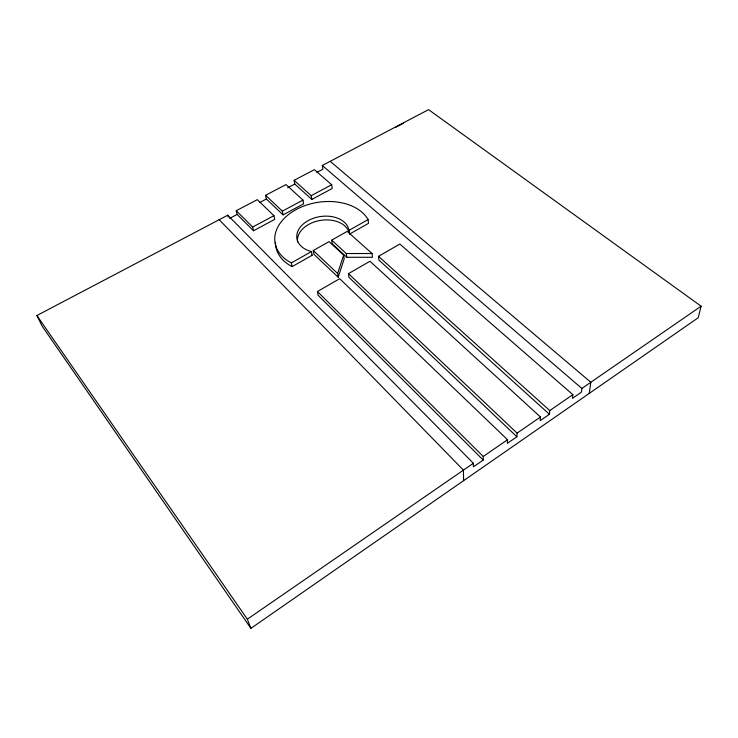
<?xml version="1.0" encoding="UTF-8"?>
<svg xmlns="http://www.w3.org/2000/svg" width="738" height="738" viewBox="0 0 738 738"><rect width="100%" height="100%" fill="white"/><g stroke="black" fill="none" stroke-linecap="round" stroke-linejoin="round"><path stroke-width="1.11" d="M316.925 172.36L322.866 169.233L322.312 165.487L428.557 109.639L701.1 306.196L698.203 317.746L250.902 628.361L42.149 326.15L36.9 315.513L227.738 215.201L473.381 463.279L473.39 466.84L483.205 460.051L483.242 456.481L317.441 291.51L339.674 278.715L507.523 439.728L507.366 443.344L516.895 436.758L517.089 433.132L348.456 273.65L369.959 261.27L540.474 416.998L540.179 420.66L549.423 414.267L549.773 410.586L572.854 394.664L399.839 244.057L378.52 256.335L378.908 260.099L549.423 414.267M572.854 394.664L572.411 398.382L581.396 392.164L581.876 388.437L701.1 306.196M589.265 393.4L590.824 382.266L330.19 161.345M338.189 277.239L344.185 258.798L343.668 255.044L329.056 241.63L313.272 250.542L313.908 254.278L338.189 277.239L337.635 273.494L343.668 255.044M250.902 628.361L247.341 619.21L473.381 463.279M483.242 456.481L507.523 439.728M517.089 433.132L540.474 416.998M275.495 242.249A48.413 33.182 -8.8 0 0 289.333 265.071L292.119 266.621L312.137 255.283L311.491 251.547L310.753 251.372A26.337 17.98 -8.8 0 1 307.921 220.754A26.337 17.98 -8.8 0 1 348.871 229.859L349.305 233.217M349.425 234.158L368.511 223.346L368.105 219.573L366.694 217.341A48.597 33.192 -8.8 0 0 295.385 209.979A48.597 33.192 -8.8 0 0 288.595 261.353L291.39 262.903L292.119 266.621M291.39 262.903L311.491 251.547M331.666 240.154L347.201 231.381L372.063 253.521L372.469 257.285L346.805 257.285L332.22 243.909L331.666 240.154L346.297 253.531L346.805 257.285M348.936 230.404L368.105 219.573M253.503 230.763L274.702 219.38L273.936 215.653L257.276 199.666L236.243 210.727L237.138 214.435L253.503 230.763L252.654 227.055L236.243 210.727M283.078 214.878L303.622 203.836L302.977 200.099L285.984 184.583L265.597 195.302L266.372 199.02L283.078 214.878L282.359 211.151L265.597 195.302M311.814 199.444L332.211 188.485L331.676 184.731L314.37 169.666L294.111 180.312L294.776 184.039L311.814 199.444L311.196 195.699L294.111 180.312M252.654 227.055L273.936 215.653M282.359 211.151L302.977 200.099M311.196 195.699L331.676 184.731M229.601 218.402L237.138 214.435M259.933 202.415L266.372 199.02M287.691 187.775L294.776 184.039M395.817 127.268L403.575 123.191M346.297 253.531L372.063 253.521M311.408 255.108L312.137 255.283M322.312 165.487L581.876 388.437M378.52 256.335L549.773 410.586M313.272 250.542L337.635 273.494M516.895 436.758L348.963 277.396L348.456 273.65M483.205 460.051L318.087 295.237L317.441 291.51M219.168 219.703L463.436 470.143L463.612 480.65M36.9 315.513L247.341 619.21M227.738 215.201L228.199 217.055M297.562 241.981A26.236 17.98 -8.8 0 1 319.24 220.607A26.236 17.98 -8.8 0 1 348.899 231.917"/></g></svg>
